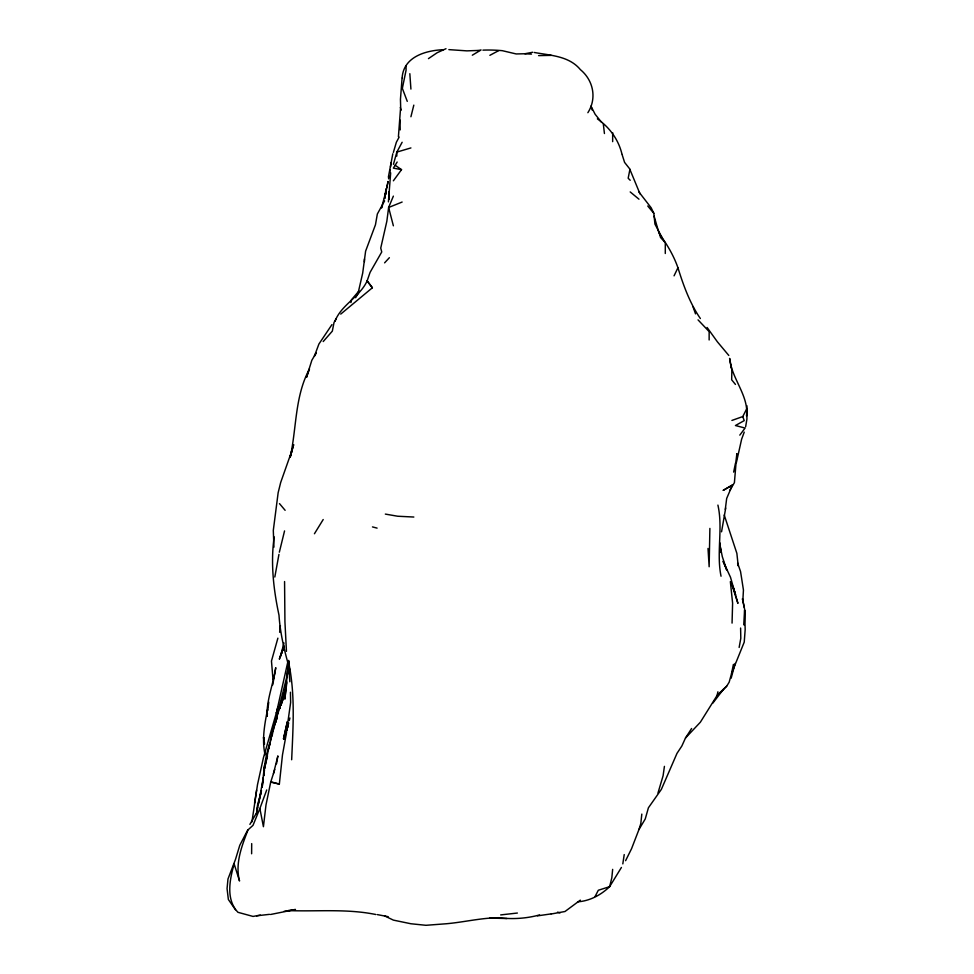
<?xml version="1.0" encoding="UTF-8"?>
<svg xmlns="http://www.w3.org/2000/svg" width="974" height="974" viewBox="0 0 974 974"><rect width="100%" height="100%" fill="white"/><g stroke="black" fill="none" stroke-linecap="round" stroke-linejoin="round"><path stroke-width="1.46" d="M251.621 853.772L251.694 843.606M265.074 754.85C261.726 739.741 264.624 724.315 267.533 709.413M396.808 156.083L396.844 152.09L402.14 142.265M284.566 581.539L284.932 621.838L286.453 651.35M291.664 759.757C293.089 726.799 295.439 693.598 288.353 661.054M364.41 261.811L364.459 258.95M400.752 110.123L400.448 99.372L402.067 78.176M400.46 109.49L398.415 136.75M746.936 405.744L746.595 416.068C748.848 395.347 731.523 378.679 729.636 358.371L731.474 368.294M399.961 119.912L400.217 129.895M709.888 528.419L709.145 566.758L708.013 548.447M288.572 660.786L288.109 669.162L288.84 661.772M287.391 673.959L288.109 665.863L287.33 674.897M625.6 860.687L631.566 848.683L638.968 829.495L645.251 818.951L648.416 807.775L661.346 789.403L676.991 753.365L681.837 746.035L685.489 738.024L700.367 722.197L717.071 695.485L726.689 686.183L729.161 682.202L731.559 673.46L744.233 642.122L745.171 629.594L744.635 610.114L744.233 625.162L744.684 609.614L742.845 600.544L743.442 590.074L741.567 577.959L740.532 571.495L737.622 563.045L738.231 565.906L736.868 553.354L724.23 515.015M732.058 623.104L732.606 603.174L730.354 581.612M266.986 716.097C266.657 699.405 273.353 683.894 275.752 667.665L272.757 684.844M263.857 775.194L264.672 765.211L263.796 775.852L264.478 769.984M266.706 789.963L259.875 808.493L263.418 826.707L265.987 804.962L270.699 782.134L279.343 784.094L282.472 754.935L286.587 732.302M612.658 869.368L611.818 877.805L609.639 886.669C600.909 895.033 589.781 901.023 577.57 901.839M274.193 536.881C270.455 563.021 273.524 589.477 278.99 615.142C280.208 633.806 284.639 651.789 289.802 669.674M641.817 814.094L640.795 823.627L638.968 829.495M279.648 632.272L280.39 625.685M267.083 716.255L267.412 713.431M267.753 710.594L268.739 702.096M388.407 201.874L390.671 172.8M286.794 682.908L284.846 699.149L288.694 660.433M725.289 509.402L726.677 498.457L732.424 485.028L723.292 490.299L732.424 485.028M389.831 172.313L390.172 169.622M390.525 166.919L391.037 162.877M256.88 810.222L261.422 790.632L258.317 804.341M251.925 821.946L257.501 784.654L263.443 757.687L278.114 706.807L276.385 713.078M664.426 766.368L663.099 775.73L657.974 793.031M385.643 194.496L386.228 190.49L381.467 207.998L382.514 205.624M721.551 531.816L725.703 508.026M386.228 190.49L384.596 198.428L386.057 188.7M274.814 577.046L278.941 554.401M622.812 863.889L624.224 854.575M262.956 782.451L263.394 779.517M254.555 803.209L256.588 790.133M388.346 177.256L392.802 153.77M745.634 426.758L746.936 419.003L746.766 408.776L742.748 416.58L731.9 420.439M286.624 681.642L284.712 692.867L285.431 689.361L272.063 732.29L264.538 768.449L267.497 755.873M276.519 763.799L277.882 755.897L273.475 773.612M350.932 302.585L351.407 299.87L358.895 291.056M739.144 647.454L740.8 638.274L740.605 628.047M259.924 796.172L263.284 777.861L262.164 787.333C263.698 772.394 264.733 757.139 270.066 742.943L268.617 748.86L270.115 742.979M388.577 178.826L389.076 176.221M257.757 807.215L256.369 814.374L257.562 804.938L261.409 790.681M279.343 552.209L284.554 530.903M386.751 187.897L388.078 181.432L384.596 198.428M731.559 673.46L733.41 664.402M733.653 472.098L735.504 463.04M287.975 661.224L276.421 712.858M275.338 722.598L287.951 672.243M275.325 722.684L276.421 717.911L273.524 729.721M717.911 691.796L717.071 695.485L726.689 686.183M289.302 720.529L289.899 717.984M358.286 292.322L362.693 273.097L365.615 251.146L375.453 224.787L377.352 213.988L384.596 200.875M735.126 663.452L731.145 678.208M410.918 116.758L413.816 105.131M270.565 741.214L271.308 738.341M272.05 735.467L273.146 731.157M288.706 722.952L286.66 730.585L290.642 702.498L290.435 692.246M280.549 705.115L283.665 693.476L282.57 697.481M280.792 704.592L281.888 700.549M280.755 704.165L281.839 700.16M286.064 732.594L288.109 725.228L284.201 739.29M393.447 164.277L396.844 152.09L410.918 147.926M393.374 152.407L396.369 142.241L399.133 137.115M284.006 642.962L280.524 656.147L283.897 646.152M270.699 782.134L274.741 769.521M282.618 697.859L283.945 693.622M402.14 77.75C403.54 56.711 425.857 50.404 443.413 49.698M282.801 699.624L280.95 705.164L284.968 693.853M283.02 649.183L279.343 659.179L283.921 646.066M272.391 734.067L270.565 739.351L272.391 734.335M277.882 638.153L271.466 661.042L272.988 679.377M272.063 732.29L277.225 717.448L274.997 723.84M281.084 654.455L283.057 649.098M744.233 432.139L741.628 439.201L736.417 462.467L736.819 453.677L734.408 482.666L729.916 490.202M283.264 698.236L285.029 693.598M393.374 196.127L388.626 207.486L386.848 221.232L380.737 248.09L381.747 251.962L370.096 272.33L367.052 281.096C359.467 297.289 341.411 304.679 334.959 321.25M259.875 808.493L253.021 825.331L248.053 829.836C241.783 845.98 234.929 863.573 239.531 881.007L234.137 863.865C229.779 879.485 225.566 899.233 237.948 912.309L253.021 916.424L260.338 915.134M587.87 112.704C597.013 98.447 593.458 80.367 580.394 69.641C569.023 55.859 550.468 55.481 534.288 52.474M674.057 275.837L677.941 267.753C673.801 255.87 667.324 244.754 659.848 234.612M247.859 829.726L239.774 845.31L235.477 859.458L227.977 879.011L227.064 888.617L228.366 899.501L235.477 909.777M595.114 896.445L598.316 890.26L609.639 886.669L621.424 867.444M691.601 728.491L685.489 738.024M249.904 824.381L255.845 814.069M397.161 162.037L393.374 168.125L401.532 169.646L393.374 180.799M355.583 297.715L358.639 292.724M314.432 533.752L323.198 519.532M336.347 318.693L334.045 322.418L332.329 331.136L323.198 341.557M331.964 324.598L318.9 344.053L314.432 356.07L316.331 352.698L311.85 360.246L306.481 377.401L309.464 368.988C294.805 396.211 296.693 427.343 290.325 456.672L293.649 444.619L289.972 457.378L292.103 450.122L280.682 482.495L278.15 492.71L273.304 530.428L273.938 547.157M739.802 435.135L745.086 428.061L735.455 425.528L744.233 420.61L742.748 416.58M712.81 703.155L723.597 689.117M384.596 262.858L389.369 257.696M367.259 280.816L372.372 287.768L340.742 314.091M580.334 900.134L564.969 911.518L551.26 913.977M428.45 58.623L437.229 52.681L445.995 48.7M472.317 55.201L481.083 49.942M489.861 55.323L498.627 50.66M402.14 202.032L388.626 207.486L393.374 225.81M539.559 914.927C526.362 918.567 512.178 919.444 498.627 917.703C480.876 917.922 463.746 922.22 446.177 923.766L425.967 925.3L410.918 923.754L393.374 920.113L384.596 915.901M283.994 911.36L295.463 909.485L270.565 914.489M482.921 50.137A83.934 48.456 0 0 1 502.316 50.685L516.171 53.947L524.937 53.753L532.717 52.243M517.377 913.04L500.673 914.915M537.417 915.864L550.919 913.929M256.6 915.804L269.481 914.355M288.109 910.593C317.207 911.664 346.951 908.572 375.83 914.513M413.84 517.036L397.672 516.232L385.339 514.089M538.573 55.615L551.26 55.372M448.868 49.625L466.911 50.867L477.053 50.49A83.934 48.456 0 0 1 479.975 50.283M489.861 918.068L506.93 918.531M524.937 53.753L531.463 54.118M640.064 193.984L629.898 169.464L628.169 178.242L630.202 180.275M377.315 914.598L388.224 916.704M372.47 526.91L377.096 528.115M270.967 781.83L279.343 784.094M557.518 912.163L560.026 912.881M395.103 165.227L401.532 169.646M597.366 118.865C609.493 127.314 618.344 139.367 621.899 153.831M630.202 191.927L638.968 199.195M698.041 319.874L709.145 331.61L709.145 339.975M630.202 169.5L624.59 162.402L622.069 154.464M279.489 503.619L285.126 510.315M647.747 206.001L653.822 213.306L654.942 224.093L662.612 238.642M735.455 384.438L731.681 379.811L731.864 369.779M601.664 122.432L595.114 114.238L590.962 106.129L592.277 110.159M367.052 281.096L372.372 287.768M707.087 327.471L717.363 341.789L728.796 355.449M677.941 267.753C683.407 285.37 689.823 303.182 700.367 318.535M638.968 192.036L651.18 207.815L653.822 213.306M407.266 101.357L402.347 88.378L406.061 70.262L406.061 65.745M730.95 581.953L737.927 603.381L730.512 577.29L723.098 561.304L726.689 569.912L722.331 556.726L719.969 545.233L720.845 552.477L719.944 542.871M693.05 306.859L695.533 313.884M735.455 594.408L732.777 586.105L735.528 594.639M654.138 216.24L659.154 233.602M659.422 233.443L660.494 237.425L665.291 242.757L665.291 253.496M742.845 600.544L742.444 598.718L744.233 607.301M400.29 107.444L400.874 110.172M730.707 364.471L731.486 368.403M717.911 505.092C723.195 528.541 716.231 552.538 721.04 576.231M264.368 743.515L263.564 737.513L264.465 743.065M263.564 737.513L264.478 744.367M603.32 124.039L604.44 133.523M289.862 681.788L288.182 660.567M409.835 73.695L410.918 89.084M389.113 199.475L388.772 191.951L389.113 199.39M612.658 132.647L612.658 141.644M287.342 721.734L283.495 738.889L287.342 721.734M280.122 706.613L279.599 708.853L280.159 706.576"/></g></svg>
